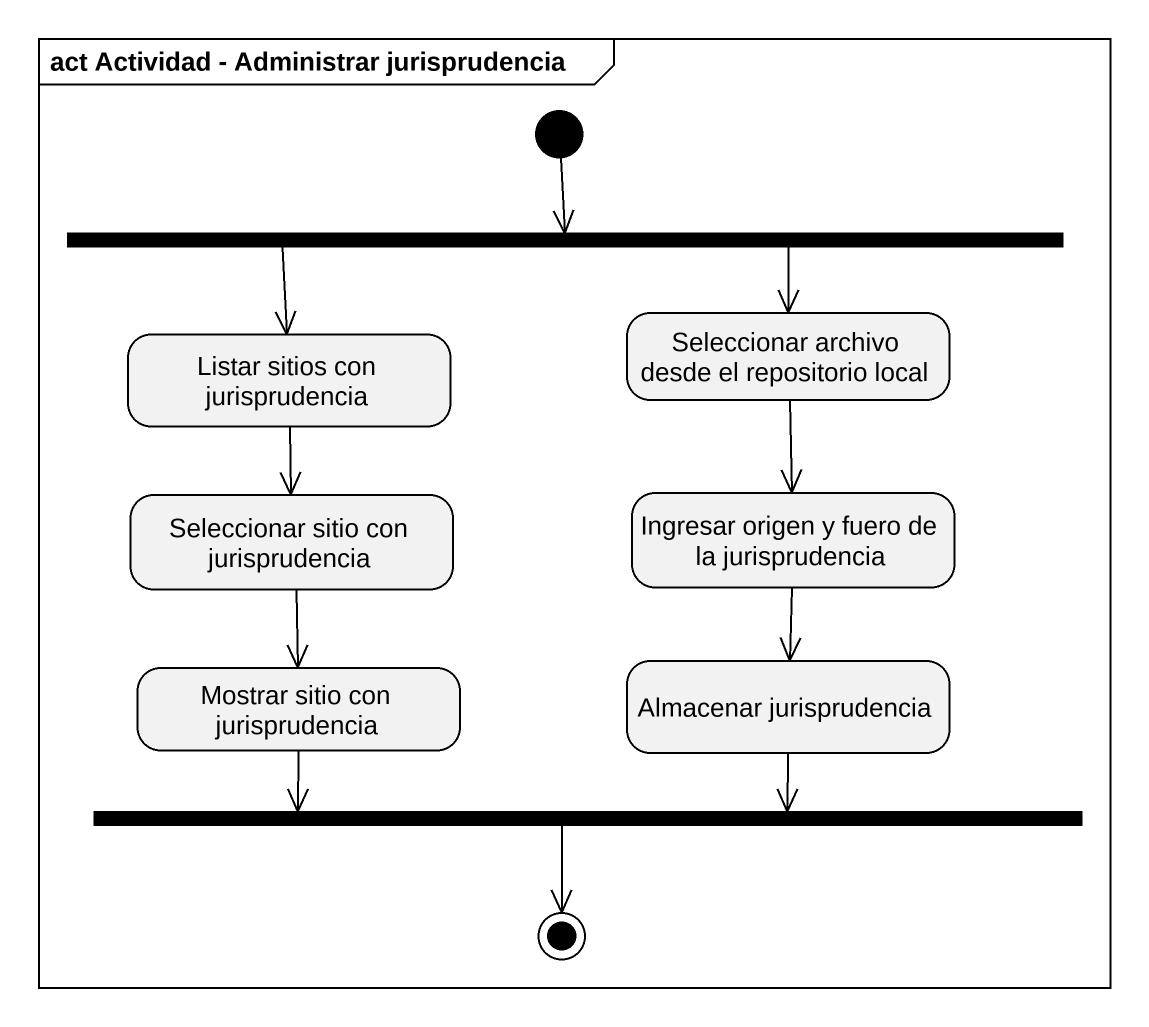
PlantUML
@startuml
mainframe act Actividad - Administrar jurisprudencia
hide empty description
state fork1 <<fork>>
state "Seleccionar archivo desde el repositorio local" as Seleccionar_archivo_desde
state "Listar sitios con jurisprudencia" as Listar_sitios_con
state "Seleccionar sitio con jurisprudencia" as Seleccionar_sitio_con
state "Ingresar origen y fuero de la jurisprudencia" as Ingresar_origen_y_fuero_de
state "Mostrar sitio con jurisprudencia" as Mostrar_sitio_con
state "Almacenar jurisprudencia" as Almacenar_jurisprudencia
state fork2 <<join>>
[*] --> fork1
fork1 -right-> Seleccionar_archivo_desde
fork1 -left-> Listar_sitios_con
Seleccionar_archivo_desde --> Ingresar_origen_y_fuero_de
Listar_sitios_con --> Seleccionar_sitio_con
Seleccionar_sitio_con --> Mostrar_sitio_con
Ingresar_origen_y_fuero_de --> Almacenar_jurisprudencia
Mostrar_sitio_con -right-> fork2
Almacenar_jurisprudencia -left-> fork2
fork2 --> [*]
@enduml
